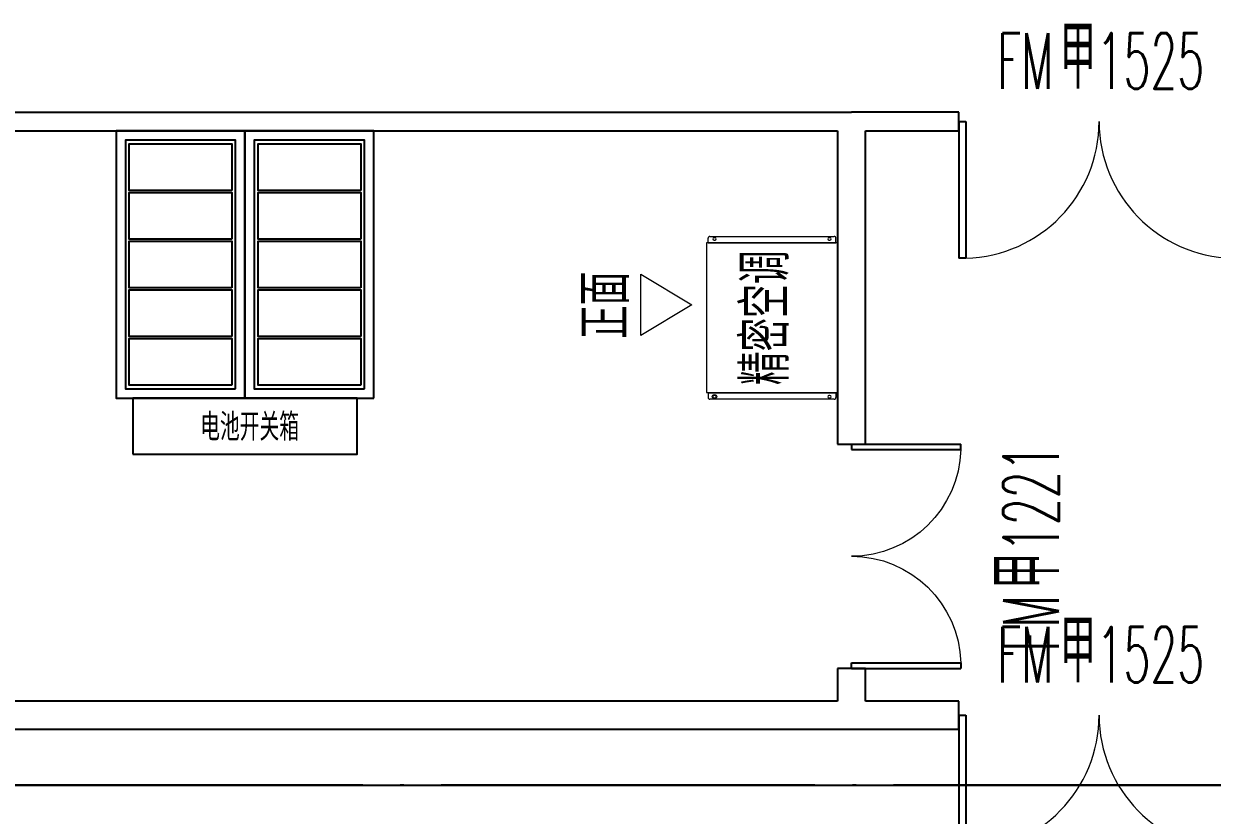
# Model space of a CAD drawing. Extents: x 758840 to 1108724, y -102573 to 143521.
# Drawn here: x 893760 to 900119, y 73778 to 78010 of the extents above; entities that cross this region are included whole.
import ezdxf

# ---------------------------------------------------------------- set-up
doc = ezdxf.new("R2010")
doc.units = 0
doc.header["$LTSCALE"] = 1000
doc.header["$MEASUREMENT"] = 0
doc.linetypes.add('DASHDOT', pattern=[1, 0.5, -0.25, 0, -0.25])
doc.linetypes.add('DOTE', pattern=[2.42, 2, -0.2, 0.02, -0.2])
for name, color, linetype in [('02电气-设备', 255, 'Continuous'), ('DOOR_FIRE', 4, 'Continuous'), ('DOOR_FIRE_TEXT', 7, 'Continuous'), ('DOTE', 8, 'DOTE'), ('DUCT-新风管立管', 7, 'Continuous'), ('DX', 3, 'DASHDOT'), ('LWIRE', 1, 'Continuous'), ('WALL-MOVE', 6, 'Continuous')]:
    doc.layers.add(name, color=color, linetype=linetype)
doc.layers.add('ACS_KT_LH', color=51, linetype='ACS-LH', lineweight=60)
doc.styles.add('_TCH_WINDOW', font='SIMPLEX.shx', dxfattribs={"width": 0.8, "height": 3.5, "bigfont": 'GBCBIG.shx'})
doc.styles.get("Standard").update_dxf_attribs({"font": 'gbenor.shx', "bigfont": 'gbcbig.shx'})
doc.styles.add('宋体', font='', dxfattribs={"width": 0.7})
doc.styles.get('宋体').set_extended_font_data('SimSun')
doc.linetypes.add('ACS-LH', pattern='A,1,-0.25,1,-0.25,1,-0.25,1,-0.4,["LH",宋体,S=0.25,R=0,X=-0.2,Y=-0.1],-0.4', length=5.55)

# ---------------------------------------------------------------- blocks, each defined once
blk = doc.blocks.new('精密空调 12.5KW')
at = {"layer": 'ACS_KT_LH', "linetype": 'ByBlock', "lineweight": 15}
for p, q in [((304.8, 1052.5), (632.7, 1052.5)), ((468.7, 779.5), (304.8, 1052.5)), ((632.7, 1052.5), (468.7, 779.5))]:
    blk.add_line(p, q, dxfattribs=at)
at = {"layer": 'DX', "linetype": 'ByBlock', "lineweight": 13}
for p, q in [((-35.4, 18.1), (-35.4, 681.8)), ((-28, 660), (-28, 654)), ((-3.1, 691.8), (-25.4, 691.8)), ((-16, 654), (-16, 660)), ((-3.1, 8.1), (-3.1, 691.8)), ((-0.4, 691.8), (-3.1, 691.8)), ((-0.4, 8.1), (-0.4, 691.8)), ((800.4, 691.8), (800.4, 8.1)), ((800.4, 691.8), (803.1, 691.8)), ((803.1, 691.8), (803.1, 8.1)), ((803.1, 691.8), (825.4, 691.8)), ((816, 660), (816, 654)), ((828, 654), (828, 660)), ((835.4, 681.8), (835.4, 18.1)), ((-28, 46), (-28, 40)), ((-3.1, 8.1), (-25.4, 8.1)), ((-16, 40), (-16, 46)), ((-0.4, 8.1), (-3.1, 8.1)), ((800.4, 8.1), (803.1, 8.1)), ((803.1, 8.1), (825.4, 8.1)), ((816, 46), (816, 40)), ((828, 40), (828, 46))]:
    blk.add_line(p, q, dxfattribs=at)
blk.add_lwpolyline([(0, 700), (0, 0), (800, 0), (800, 700)], close=True, dxfattribs=at)
blk.add_circle((-21.9, 657.8), 11.8, dxfattribs=at)
for centre, radius, start, end in [((-25.4, 681.8), 10, 90, 180), ((-22, 660), 6, 0, 180), ((-22, 654), 6, 180, 0), ((822, 660), 6, 0, 180), ((822, 654), 6, 180, 0), ((825.4, 681.8), 10, 0, 90), ((-25.4, 18.1), 10, 180, 270), ((-22, 46), 6, 0, 180), ((-22, 40), 6, 180, 0), ((822, 46), 6, 0, 180), ((822, 40), 6, 180, 0), ((825.4, 18.1), 10, 270, 0)]:
    blk.add_arc(centre, radius, start, end, dxfattribs=at)
at = {"linetype": 'ByBlock', "lineweight": 15}
blk.add_text('正面', height=250, dxfattribs=at).set_placement((287.2, 1115.2))
at = {"layer": 'LWIRE', "lineweight": -3}
blk.add_text('精密空调', height=250, dxfattribs=at).set_placement((39.9, 259.7))
blk = doc.blocks.new('*U380')
at = {"layer": 'DUCT-新风管立管', "color": 5, "ltscale": 5}
blk.add_lwpolyline([(-125, 275), (-125, -275), (125, -275), (125, 275)], close=True, dxfattribs=at)
blk = doc.blocks.new('*U381')
at = {"layer": '02电气-设备', "color": 0, "linetype": 'ByBlock', "lineweight": -2, "transparency": 16777216}
for p in [(0, 0), (260, 0), (520, 0), (780, 0), (1040, 0)]:
    blk.add_blockref('*U380', p, dxfattribs=at)
blk = doc.blocks.new('*U382')
at = {"layer": 'DUCT-新风管立管', "color": 5, "ltscale": 5}
blk.add_lwpolyline([(-125, 275), (-125, -275), (125, -275), (125, 275)], close=True, dxfattribs=at)
blk = doc.blocks.new('*U383')
at = {"layer": '02电气-设备', "color": 0, "linetype": 'ByBlock', "lineweight": -2, "transparency": 16777216}
for p in [(0, 0), (260, 0), (520, 0), (780, 0), (1040, 0)]:
    blk.add_blockref('*U382', p, dxfattribs=at)
blk = doc.blocks.new('$DorLib2D$00000002')
for p, q in [((-0.5, 0), (-0.5, 0.4875)), ((-0.475, 0.4875), (-0.5, 0.4875)), ((-0.475, 0), (-0.475, 0.4875)), ((0.475, 0), (0.475, 0.4875)), ((0.475, 0.4875), (0.5, 0.4875)), ((0.5, 0), (0.5, 0.4875)), ((-0.5, 0), (-0.475, 0)), ((0.5, 0), (0.475, 0))]:
    blk.add_line(p, q)
at = {"lineweight": 13}
for centre, start, end in [((-0.4875, 0), 0, 88.5307), ((0.4875, 0), 91.4693, 180)]:
    blk.add_arc(centre, 0.4875, start, end, dxfattribs=at)

msp = doc.modelspace()

# ---------------------------------------------------------------- linework, layer by layer
at = {"layer": '02电气-设备', "color": 3, "ltscale": 5}
for points in [[(894943.02, 76007.52), (894943.02, 77437.52), (894253.02, 77437.52), (894253.02, 76007.52)], [(895633.02, 76007.52), (895633.02, 77437.52), (894943.02, 77437.52), (894943.02, 76007.52)], [(894893.02, 76057.52), (894893.02, 77387.52), (894303.02, 77387.52), (894303.02, 76057.52)], [(895583.02, 76057.52), (895583.02, 77387.52), (894993.02, 77387.52), (894993.02, 76057.52)]]:
    msp.add_lwpolyline(points, close=True, dxfattribs=at)
at = {"layer": '02电气-设备', "color": 5, "ltscale": 5}
msp.add_lwpolyline([(894343.02, 75707.52), (895543.02, 75707.52), (895543.02, 76007.52), (894343.02, 76007.52)], close=True, dxfattribs=at)
at = {"layer": 'DOTE'}
for p, q in [((771533.02, 73937.52), (914933.02, 73937.52)), ((914933.02, 73937.52), (771533.02, 73937.52)), ((914933.02, 73937.52), (775066.25, 73937.52)), ((775066.25, 73937.52), (914933.02, 73937.52))]:
    msp.add_line(p, q, dxfattribs=at)
at = {"layer": 'WALL-MOVE', "color": 2}
for p, q in [((874263.02, 77537.52), (898188.06, 77537.52)), ((898763.26, 77537.52), (898188.06, 77537.52)), ((898763.26, 77437.52), (898763.26, 77537.52)), ((874338.02, 77437.52), (898113.06, 77437.52)), ((898263.06, 77437.52), (898763.26, 77437.52))]:
    msp.add_line(p, q, dxfattribs=at)
at = {"layer": 'WALL-MOVE'}
for p, q in [((898113.06, 77437.52), (898113.06, 75762.5)), ((898263.06, 75762.5), (898263.06, 77437.52)), ((898113.06, 75762.5), (898263.06, 75762.5)), ((898263.06, 74562.5), (898113.06, 74562.5)), ((898113.06, 74562.5), (898113.06, 74387.5)), ((898263.06, 74387.5), (898263.06, 74562.5)), ((898113.06, 74387.5), (883162.57, 74387.5)), ((898763.26, 74387.5), (898263.06, 74387.5)), ((898763.26, 74237.5), (898763.26, 74387.5)), ((883162.57, 74237.5), (898188.06, 74237.5)), ((898188.06, 74237.5), (898763.26, 74237.5))]:
    msp.add_line(p, q, dxfattribs=at)

# ---------------------------------------------------------------- block references
at = {"layer": '02电气-设备', "color": 3, "xscale": -1, "rotation": 270}
for name, p in [('*U381', (894598.02, 76202.52)), ('*U383', (895288.02, 76202.52))]:
    msp.add_blockref(name, p, dxfattribs=at)
at = {"layer": '02电气-设备', "color": 5, "rotation": 90}
msp.add_blockref('精密空调 12.5KW', (898113.06, 76037.52), dxfattribs=at)
at = {"layer": 'DOOR_FIRE', "xscale": -1500, "yscale": -1500, "zscale": 100}
msp.add_blockref('$DorLib2D$00000002', (899513.26, 77487.52), dxfattribs=at)
at = {"layer": 'DOOR_FIRE', "zscale": 150}
for p, xscale, yscale, rotation in [((898188.06, 75162.5), 1200, -1200, 90), ((899513.26, 74312.5), 1500, 1500, 180)]:
    msp.add_blockref('$DorLib2D$00000002', p, dxfattribs=dict(at, xscale=xscale, yscale=yscale, rotation=rotation))

# ---------------------------------------------------------------- texts
at = {"layer": '02电气-设备', "color": 3, "ltscale": 5}
msp.add_text('电池开关箱', height=147, dxfattribs=at).set_placement((894703.3, 75779.88))
at = {"layer": 'DOOR_FIRE_TEXT', "style": '_TCH_WINDOW'}
for s, height, width, p in [('甲', 337.59, 0.8, (899302.97, 77662.52)), ('FM', 297.5, 0.564706, (898966.97, 77662.52)), ('1525', 297.5, 0.564706, (899499.56, 77662.52)), ('FM', 297.5, 0.564706, (898966.97, 74487.5)), ('甲', 337.59, 0.8, (899302.97, 74487.5)), ('1525', 297.5, 0.564706, (899499.56, 74487.5))]:
    msp.add_text(s, height=height, dxfattribs=dict(at, width=width)).set_placement(p)
for s, height, width, p in [('1221', 297.5, 0.564706, (899297.86, 75184.8)), ('甲', 337.59, 0.8, (899297.86, 74988.2)), ('FM', 297.5, 0.564706, (899297.86, 74652.2))]:
    msp.add_text(s, height=height, rotation=90, dxfattribs=dict(at, width=width)).set_placement(p)

doc.saveas('drawing.dxf')
